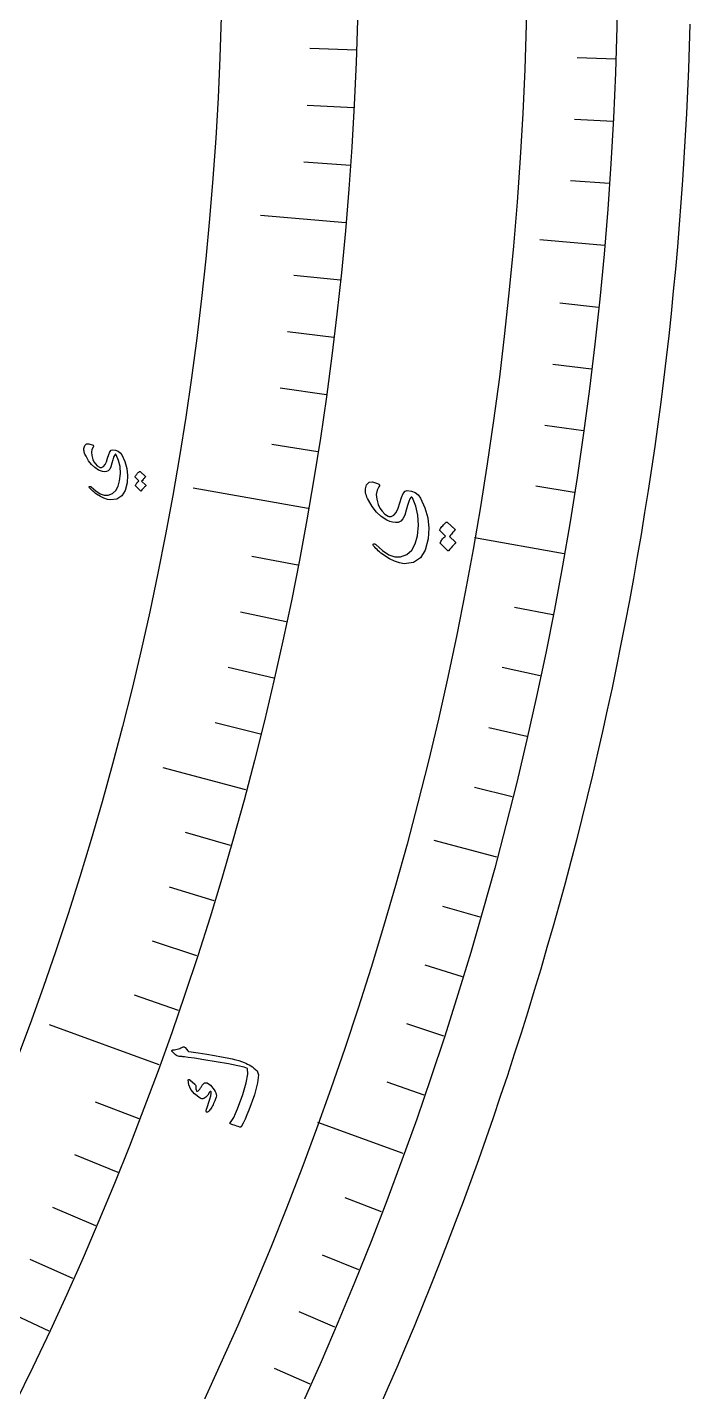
# Model space of a CAD drawing. Header units: millimetres. Extents: x -280 to 280, y -280 to 343.
# Drawn here: x 228.9 to 279.9, y -112.2 to -7.1 of the extents above; entities that cross this region are included whole.
import ezdxf

# ---------------------------------------------------------------- set-up
doc = ezdxf.new("R2010")
doc.units = ezdxf.units.MM
for name, color, linetype in [('CUT_OUTER', 1, 'Continuous'), ('ENGRAVE', 7, 'Continuous'), ('ENGRAVE_FINE', 8, 'Continuous'), ('TEXT', 5, 'Continuous')]:
    doc.layers.add(name, color=color, linetype=linetype)

msp = doc.modelspace()

# ---------------------------------------------------------------- linework, layer by layer
at = {"layer": 'CUT_OUTER'}
msp.add_lwpolyline([(279.9157, -6.8715), (279.8682, -8.5889), (279.8103, -10.306), (279.7418, -12.0227), (279.6627, -13.7389), (279.5732, -15.4547), (279.4731, -17.1698), (279.3625, -18.8843), (279.2413, -20.5981), (279.1097, -22.3111), (278.9675, -24.0232), (278.8149, -25.7345), (278.6517, -27.4448), (278.4781, -29.1541), (278.294, -30.8622), (278.0993, -32.5692), (277.8943, -34.275), (277.6787, -35.9795), (277.4527, -37.6826), (277.2163, -39.3843), (276.9694, -41.0845), (276.7121, -42.7832), (276.4444, -44.4803), (276.1663, -46.1757), (275.8777, -47.8693), (275.5788, -49.5612), (275.2695, -51.2512), (274.9499, -52.9392), (274.6199, -54.6253), (274.2795, -56.3093), (273.9289, -57.9912), (273.5679, -59.6709), (273.1966, -61.3483), (272.815, -63.0235), (272.4232, -64.6963), (272.0211, -66.3666), (271.6088, -68.0345), (271.1862, -69.6997), (270.7534, -71.3624), (270.3104, -73.0224), (269.8573, -74.6796), (269.394, -76.334), (268.9205, -77.9855), (268.437, -79.6341), (267.9433, -81.2797), (267.4395, -82.9222), (266.9257, -84.5617), (266.4018, -86.1979), (265.8679, -87.8309), (265.324, -89.4606), (264.7701, -91.0869), (264.2062, -92.7098), (263.6323, -94.3292), (263.0486, -95.945), (262.4549, -97.5572), (261.8514, -99.1658), (261.238, -100.7706), (260.6147, -102.3716), (259.9817, -103.9688), (259.3389, -105.5621), (258.6863, -107.1514), (258.0239, -108.7366), (257.3519, -110.3178), (256.6701, -111.8948), (255.9787, -113.4676)], dxfattribs=at)
at = {"layer": 'ENGRAVE'}
for points in [[(253.4319, -22.1724), (246.857, -21.5972)], [(273.3558, -23.9155), (268.3749, -23.4798)], [(250.5351, -44.1761), (241.6718, -42.6133)], [(270.2312, -47.6491), (263.3376, -46.4335)], [(245.7315, -65.8436), (239.3564, -64.1354)], [(265.05, -71.0199), (260.2204, -69.7259)], [(239.0578, -87.0099), (230.6006, -83.9317)], [(257.8517, -93.8503), (251.2738, -91.4562)], [(230.5647, -107.5141), (224.5831, -104.7248)]]:
    msp.add_lwpolyline(points, dxfattribs=at)
for radius in [274.4, 274.4, 267.4, 254.4, 254.4, 243.9]:
    msp.add_circle((0, 0), radius, dxfattribs=at)
at = {"layer": 'ENGRAVE_FINE'}
for points in [[(254.245, -8.8784), (250.6472, -8.7528)], [(274.2328, -9.5764), (271.2347, -9.4717)], [(254.0514, -13.3143), (250.4563, -13.1259)], [(274.0239, -14.361), (271.0281, -14.204)], [(253.7803, -17.746), (250.1891, -17.4949)], [(273.7316, -19.1412), (270.7389, -18.9319)], [(253.0064, -26.592), (249.4261, -26.2157)], [(272.8968, -28.6826), (269.9132, -28.369)], [(252.5037, -31.0036), (248.9306, -30.5648)], [(272.3547, -33.4409), (269.377, -33.0753)], [(251.9242, -35.4056), (248.3592, -34.9046)], [(271.7296, -38.1891), (268.7588, -37.7716)], [(251.2679, -39.7969), (247.7122, -39.2338)], [(271.0217, -42.9256), (268.0586, -42.4563)], [(249.726, -48.5418), (246.1921, -47.8549)], [(248.8407, -52.8927), (245.3194, -52.1443)], [(269.3585, -52.358), (266.4136, -51.7856)], [(247.8797, -57.2275), (244.372, -56.4177)], [(268.4037, -57.051), (265.4693, -56.4272)], [(246.8432, -61.5449), (243.3502, -60.674)], [(267.3671, -61.7266), (264.444, -61.0517)], [(266.2491, -66.3834), (263.3383, -65.6576)], [(244.545, -70.1221), (241.0844, -69.1298)], [(243.2839, -74.3794), (239.8412, -73.3268)], [(263.7702, -75.6349), (260.8864, -74.808)], [(241.9488, -78.6139), (238.525, -77.5015)], [(262.41, -80.2268), (259.5411, -79.3497)], [(240.5399, -82.8245), (237.1361, -81.6525)], [(260.9699, -84.7943), (258.1167, -83.8672)], [(259.4503, -89.3359), (256.6137, -88.3592)], [(237.5029, -91.1688), (234.142, -89.8787)], [(235.8756, -95.2999), (232.5377, -93.9513)], [(256.1745, -98.3362), (253.3737, -97.2611)], [(234.1764, -99.402), (230.8626, -97.9954)], [(254.4192, -102.792), (251.6377, -101.6682)], [(232.406, -103.4738), (229.1172, -102.0096)], [(252.5865, -107.2166), (249.825, -106.0444)], [(250.6769, -111.6085), (247.9362, -110.3883)]]:
    msp.add_lwpolyline(points, dxfattribs=at)
at = {"layer": 'TEXT'}
for points in [[(233.9661, -39.4371), (233.8665, -39.6236), (233.8264, -39.8437), (233.8456, -40.0974), (233.9241, -40.3852), (234.0134, -40.5748), (234.1304, -40.7402), (234.2752, -40.8816), (234.4477, -40.9988), (234.4837, -41.0138), (234.5226, -41.0214), (234.5643, -41.0216), (234.6089, -41.0144), (234.7567, -40.94), (234.8837, -40.7939), (234.9899, -40.5763), (235.0752, -40.287), (235.1559, -40.0007), (235.2481, -39.7985), (235.3519, -39.6802), (235.4675, -39.646), (235.692, -39.6778), (235.8835, -39.7556), (236.0421, -39.8793), (236.1677, -40.0492), (236.4004, -40.5613), (236.545, -41.0904), (236.6013, -41.636), (236.5692, -42.1976), (236.42, -42.7905), (236.1597, -43.2067), (235.7891, -43.4458), (235.3087, -43.5082), (235.0583, -43.4706), (234.7948, -43.3846), (234.518, -43.2504), (234.228, -43.0681), (234.1489, -43.0088), (234.0731, -42.9489), (234.0006, -42.8884), (233.9312, -42.8274), (233.8649, -42.7653), (233.8011, -42.7018), (233.74, -42.6369), (233.6815, -42.5705), (233.6585, -42.5364), (233.6518, -42.5084), (233.6613, -42.4865), (233.687, -42.4707), (233.7165, -42.4646), (233.7445, -42.4669), (233.7709, -42.4776), (233.7959, -42.4968), (234.1548, -42.8217), (234.4924, -43.0377), (234.8091, -43.1441), (235.1049, -43.1405), (235.4387, -43.0152), (235.6993, -42.7887), (235.8864, -42.461), (235.9994, -42.0324), (236.0541, -41.4671), (236.0282, -40.9451), (235.922, -40.4669), (235.7358, -40.0329), (235.7184, -40.0058), (235.6985, -39.9933), (235.6761, -39.9955), (235.6512, -40.0122), (235.5973, -40.0881), (235.5392, -40.2257), (235.4768, -40.425), (235.4097, -40.6859), (235.3302, -40.9494), (235.2324, -41.1439), (235.1166, -41.2696), (234.9829, -41.3263), (234.8355, -41.3375), (234.6859, -41.3214), (234.5339, -41.2781), (234.3796, -41.2076), (234.0859, -41.0154), (233.8265, -40.7754), (233.6011, -40.4876), (233.4098, -40.1521), (233.3658, -40.0642), (233.3291, -39.9799), (233.2996, -39.8992), (233.2773, -39.8222), (233.2618, -39.749), (233.2527, -39.6801), (233.2499, -39.6154), (233.2535, -39.555), (233.3145, -39.3265), (233.4407, -39.2013), (233.6321, -39.1794), (233.8887, -39.2609), (233.9548, -39.301), (233.9897, -39.3438), (233.9935, -39.3891), (233.9661, -39.4371)], [(237.2004, -41.7674), (237.1941, -41.7583), (237.1914, -41.7466), (237.1923, -41.7324), (237.1969, -41.7157), (237.2301, -41.6587), (237.2653, -41.604), (237.3025, -41.5517), (237.3416, -41.5017), (237.383, -41.4537), (237.4274, -41.4073), (237.4746, -41.3627), (237.5246, -41.3197), (237.5389, -41.3122), (237.553, -41.3102), (237.567, -41.3139), (237.5807, -41.323), (237.9936, -41.7021), (237.9983, -41.7114), (237.9962, -41.7234), (237.9873, -41.7382), (237.9716, -41.7559), (237.9579, -41.7675), (237.9386, -41.7869), (237.9135, -41.8141), (237.8827, -41.8491), (237.8458, -41.8922), (237.8022, -41.9437), (237.752, -42.0037), (237.6952, -42.072), (238.014, -42.372), (238.0232, -42.3848), (238.0234, -42.3993), (238.0146, -42.4153), (237.9969, -42.433), (237.9815, -42.4483), (237.9583, -42.4726), (237.9271, -42.5059), (237.888, -42.5482), (237.8408, -42.6002), (237.7854, -42.6627), (237.7218, -42.7358), (237.65, -42.8193), (237.6391, -42.8274), (237.6292, -42.83), (237.6202, -42.8272), (237.6122, -42.8189), (237.2206, -42.4352), (237.2143, -42.4261), (237.2117, -42.4144), (237.2126, -42.4002), (237.2172, -42.3835), (237.2431, -42.3346), (237.2714, -42.2877), (237.302, -42.2428), (237.3351, -42.2), (237.3701, -42.1591), (237.4068, -42.1201), (237.4451, -42.0829), (237.4851, -42.0476)], [(255.9755, -42.4942), (255.8313, -42.7655), (255.7736, -43.0854), (255.8022, -43.4542), (255.917, -43.8722), (256.0472, -44.1477), (256.2176, -44.3881), (256.4283, -44.5936), (256.6794, -44.764), (256.7318, -44.7857), (256.7883, -44.7967), (256.849, -44.797), (256.9139, -44.7865), (257.1287, -44.6781), (257.3134, -44.4654), (257.4677, -44.1484), (257.5911, -43.727), (257.7079, -43.3101), (257.8414, -43.0154), (257.992, -42.8428), (258.16, -42.7925), (258.4866, -42.838), (258.7655, -42.9505), (258.9966, -43.1302), (259.1797, -43.3773), (259.5193, -44.1232), (259.7301, -44.8946), (259.812, -45.6905), (259.7646, -46.5099), (259.5463, -47.3749), (259.1661, -47.9816), (258.626, -48.3294), (257.927, -48.4188), (257.5629, -48.3631), (257.1799, -48.237), (256.7779, -48.0406), (256.3567, -47.7743), (256.242, -47.6876), (256.1319, -47.6002), (256.0265, -47.512), (255.9259, -47.4231), (255.8296, -47.3326), (255.737, -47.2401), (255.6483, -47.1455), (255.5633, -47.0488), (255.53, -46.9991), (255.5203, -46.9584), (255.5342, -46.9266), (255.5717, -46.9037), (255.6146, -46.895), (255.6553, -46.8984), (255.6937, -46.9141), (255.7299, -46.9419), (256.2511, -47.4155), (256.7415, -47.7308), (257.2017, -47.8867), (257.632, -47.8825), (258.1181, -47.7008), (258.4979, -47.3712), (258.7708, -46.8938), (258.936, -46.2689), (259.0161, -45.4446), (258.9783, -44.6837), (258.8233, -43.987), (258.5515, -43.3551), (258.5261, -43.3157), (258.497, -43.2976), (258.4644, -43.3007), (258.4283, -43.3252), (258.3502, -43.4359), (258.266, -43.6365), (258.1755, -43.927), (258.0785, -44.3072), (257.963, -44.6911), (257.8209, -44.9745), (257.6525, -45.1576), (257.458, -45.2403), (257.2436, -45.2566), (257.0259, -45.2333), (256.8049, -45.1703), (256.5804, -45.0677), (256.1531, -44.7883), (255.7756, -44.4395), (255.4474, -44.0215), (255.1684, -43.5343), (255.1043, -43.4067), (255.0506, -43.2844), (255.0075, -43.1673), (254.9749, -43.0555), (254.9521, -42.9493), (254.9386, -42.8493), (254.9343, -42.7554), (254.9393, -42.6676), (255.0273, -42.3357), (255.2102, -42.1534), (255.4885, -42.1209), (255.8622, -42.2383), (255.9585, -42.2964), (256.0094, -42.3584), (256.0151, -42.4244), (255.9755, -42.4942)], [(260.6834, -45.8816), (260.6743, -45.8684), (260.6704, -45.8514), (260.6718, -45.8306), (260.6783, -45.8062), (260.7268, -45.7229), (260.778, -45.643), (260.8321, -45.5665), (260.889, -45.4934), (260.9493, -45.4232), (261.0138, -45.3555), (261.0825, -45.2901), (261.1553, -45.2272), (261.1761, -45.2163), (261.1966, -45.2134), (261.2169, -45.2187), (261.2369, -45.232), (261.8374, -45.7852), (261.8443, -45.7986), (261.8412, -45.8162), (261.8282, -45.8379), (261.8053, -45.8638), (261.7855, -45.8808), (261.7573, -45.9092), (261.7208, -45.949), (261.676, -46.0002), (261.6222, -46.0632), (261.5587, -46.1386), (261.4856, -46.2262), (261.4029, -46.3261), (261.8662, -46.7643), (261.8795, -46.7831), (261.8797, -46.8042), (261.8669, -46.8277), (261.8411, -46.8536), (261.8187, -46.8759), (261.7848, -46.9114), (261.7394, -46.9601), (261.6824, -47.0219), (261.6137, -47.098), (261.5329, -47.1894), (261.4402, -47.2962), (261.3355, -47.4182), (261.3196, -47.43), (261.3051, -47.4338), (261.2921, -47.4297), (261.2805, -47.4176), (260.7118, -46.8568), (260.7027, -46.8435), (260.6989, -46.8265), (260.7003, -46.8058), (260.707, -46.7813), (260.7447, -46.7099), (260.786, -46.6414), (260.8306, -46.5759), (260.8788, -46.5133), (260.9299, -46.4535), (260.9833, -46.3965), (261.0391, -46.3422), (261.0973, -46.2907)], [(240.1282, -85.8605), (240.2361, -85.8462), (240.34, -85.8281), (240.4398, -85.8061), (240.5356, -85.7804), (240.6276, -85.7502), (240.7158, -85.7153), (240.8004, -85.6754), (240.8813, -85.6306), (240.9227, -85.6171), (240.9634, -85.6222), (241.0036, -85.6458), (241.043, -85.6881), (241.2448, -85.9295), (241.2672, -85.954), (241.2869, -85.9728), (241.3038, -85.9859), (241.3179, -85.9933), (242.057, -86.1012), (242.7234, -86.2025), (243.3172, -86.2976), (243.8382, -86.3865), (244.2856, -86.47), (244.6588, -86.5484), (244.9576, -86.6218), (245.1822, -86.6904), (245.5994, -86.838), (245.7291, -86.8922), (245.8569, -86.953), (245.9831, -87.0204), (246.1075, -87.0945), (246.23, -87.1756), (246.3503, -87.2645), (246.4685, -87.3611), (246.5845, -87.4654), (246.6946, -87.7948), (246.6284, -88.4115), (246.3837, -89.3148), (245.9575, -90.5031), (245.8084, -90.8684), (245.6605, -91.2025), (245.514, -91.5056), (245.3691, -91.7777), (245.3482, -91.7996), (245.3249, -91.8121), (245.299, -91.8151), (245.2707, -91.8088), (245.1382, -91.768), (245.0181, -91.7299), (244.9101, -91.6947), (244.8144, -91.6622), (244.7298, -91.632), (244.6554, -91.6038), (244.591, -91.5776), (244.5368, -91.5534), (244.507, -91.538), (244.4937, -91.5204), (244.497, -91.5004), (244.5167, -91.4782), (244.6506, -91.3022), (244.7898, -91.0629), (244.9341, -90.7601), (245.0834, -90.3939), (245.4889, -89.285), (245.7505, -88.3975), (245.8705, -87.7328), (245.8508, -87.2916), (245.5915, -87.2001), (245.102, -87.0856), (244.3824, -86.9475), (243.4329, -86.7851), (242.48, -86.6285), (241.7585, -86.512), (241.2682, -86.4362), (241.0089, -86.4017), (240.9372, -86.3943), (240.8701, -86.3873), (240.8077, -86.3808), (240.7498, -86.3748), (240.6972, -86.3695), (240.6502, -86.365), (240.6089, -86.3614), (240.5733, -86.3586), (240.4974, -86.3478), (240.4292, -86.3257), (240.3687, -86.2922), (240.3158, -86.2473), (240.0495, -85.9732), (240.0323, -85.9524), (240.023, -85.9332), (240.0215, -85.9156), (240.0278, -85.8997), (240.046, -85.8839), (240.0688, -85.8721), (240.0962, -85.8643), (240.1282, -85.8605)], [(241.2883, -88.1774), (241.2962, -88.1624), (241.3075, -88.1512), (241.3223, -88.1435), (241.3406, -88.1395), (241.355, -88.1412), (241.3697, -88.1454), (241.3847, -88.1521), (241.4, -88.1612), (241.7852, -88.5016), (241.823, -88.5398), (241.8497, -88.5751), (241.8654, -88.6076), (241.8702, -88.6373), (241.8617, -88.7538), (241.8686, -88.8581), (241.8907, -88.9501), (241.9281, -89.03), (241.9545, -89.0528), (241.9932, -89.0492), (242.044, -89.019), (242.1069, -88.9623), (242.1406, -88.9214), (242.1738, -88.8784), (242.2065, -88.8336), (242.2387, -88.7867), (242.2706, -88.7373), (242.3024, -88.6849), (242.3341, -88.6295), (242.3657, -88.5711), (242.5332, -88.3904), (242.7422, -88.3891), (242.9926, -88.5674), (243.2842, -88.9259), (243.3615, -89.0582), (243.415, -89.1795), (243.4449, -89.2899), (243.4512, -89.3892), (243.4363, -89.4903), (243.3965, -89.6231), (243.3317, -89.7874), (243.2419, -89.9832), (243.1938, -90.0822), (243.1444, -90.1749), (243.0938, -90.261), (243.0419, -90.3407), (242.9904, -90.4145), (242.9408, -90.483), (242.8931, -90.5462), (242.8474, -90.6041), (242.8095, -90.6362), (242.7728, -90.6554), (242.7373, -90.6619), (242.7028, -90.6557), (242.6715, -90.638), (242.6536, -90.6133), (242.6491, -90.5817), (242.6581, -90.5431), (242.6939, -90.4228), (242.7366, -90.2871), (242.7861, -90.136), (242.8425, -89.9695), (242.9472, -89.6586), (243.0171, -89.4116), (243.0526, -89.2285), (243.0536, -89.1093), (243.0485, -89.0919), (243.038, -89.0797), (243.022, -89.0726), (243.0004, -89.0707), (242.9855, -89.0736), (242.9694, -89.0832), (242.952, -89.0995), (242.9333, -89.1225), (242.7842, -89.345), (242.7169, -89.4362), (242.6466, -89.5095), (242.5732, -89.5648), (242.4968, -89.6023), (242.4141, -89.6273), (242.3367, -89.6316), (242.2646, -89.615), (242.1977, -89.5778), (241.7756, -89.2477), (241.4834, -88.9044), (241.321, -88.5477), (241.2883, -88.1774)]]:
    msp.add_lwpolyline(points, close=True, dxfattribs=at)

doc.saveas('drawing.dxf')
